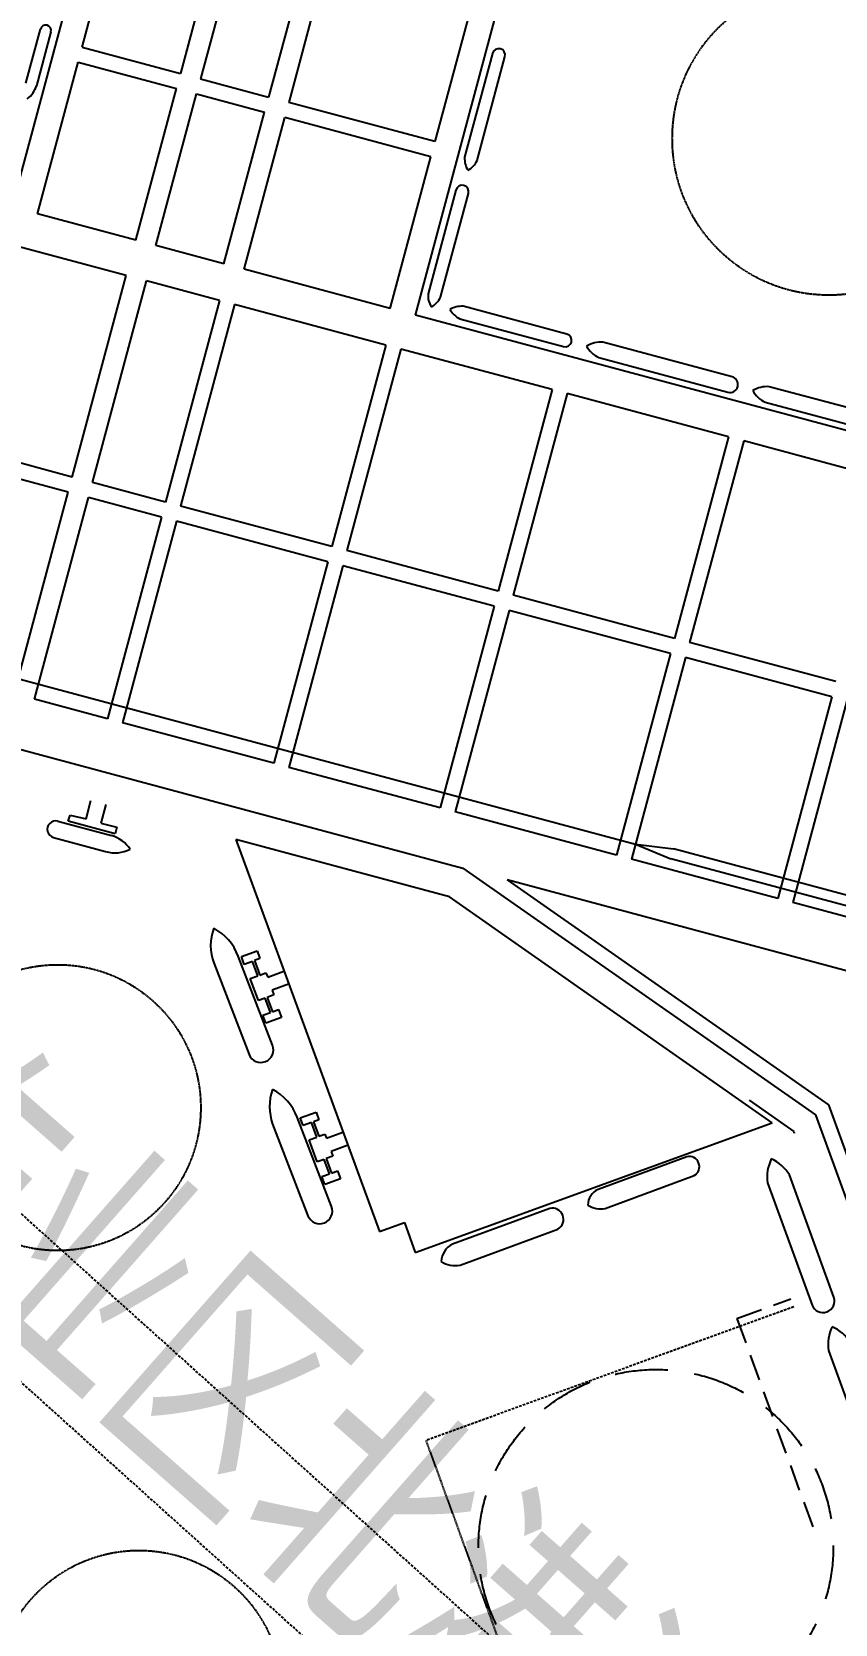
# Model space of a CAD drawing. Header units: millimetres. Extents: x 440090 to 511528, y 3875004 to 3899972.
# Drawn here: x 445584 to 447124, y 3887155 to 3890206 of the extents above; entities that cross this region are included whole.
import ezdxf

# ---------------------------------------------------------------- set-up
doc = ezdxf.new("R2010")
doc.units = ezdxf.units.MM
for name, pattern in [('DASHED', [19.05, 12.7, -6.35]), ('DASHED2', [0.375, 0.25, -0.125]), ('HIDDEN', [0.75, 0.5, -0.25])]:
    doc.linetypes.add(name, pattern=pattern)
for name, color, linetype in [('0sna-矿石方案', 4, 'Continuous'), ('0南区轮廓', 5, 'Continuous'), ('2014深水航道二期方案1', 5, 'Continuous'), ('FA3补充-中作业区规划', 7, 'Continuous'), ('FA3补充-北作业区规划', 7, 'Continuous')]:
    doc.layers.add(name, color=color, linetype=linetype)
doc.styles.add('R+HZ', font='romans1.shx', dxfattribs={"width": 0.8, "bigfont": 'hztxt.shx'})

msp = doc.modelspace()

# ---------------------------------------------------------------- linework, layer by layer
at = {"linetype": 'DASHED2', "ltscale": 200}
for q in [(447038.971, 3887778.081), (447089.524, 3887317.601)]:
    msp.add_line((446935.609, 3887740.46), q, dxfattribs=at)
at = {"linetype": 'DASHED', "ltscale": 0.1}
msp.add_line((446339.72, 3887506.546), (446494.776, 3887080.47), dxfattribs=at)
at = {"linetype": 'DASHED', "ltscale": 8}
msp.add_circle((446780.38, 3887302.556), 340, dxfattribs=at)
at = {"layer": '0sna-矿石方案', "color": 4}
for p, q in [((446958.998, 3888158.76), (447044.614, 3888098.81)), ((446989.266, 3888137.566), (447044.614, 3888098.81)), ((447044.614, 3888098.81), (447045.695, 3888095.842))]:
    msp.add_line(p, q, dxfattribs=at)
at = {"layer": '0南区轮廓', "color": 7, "linetype": 'HIDDEN', "ltscale": 2}
for centre, radius in [((447111.967, 3890001.58), 300), ((445634.147, 3888144.5), 274), ((445789.614, 3887020.912), 275)]:
    msp.add_circle(centre, radius, dxfattribs=at)
at = {"layer": '2014深水航道二期方案1', "color": 0, "linetype": 'DASHED2', "ltscale": 20}
for p, q in [((446482.428, 3887114.314), (445169.532, 3888296.451)), ((447044.635, 3887762.661), (446339.72, 3887506.546)), ((446657.273, 3886633.931), (445513.644, 3887663.659))]:
    msp.add_line(p, q, dxfattribs=at)
at = {"layer": 'FA3补充-中作业区规划'}
for p, q in [((443996.592, 3889250.558), (446410.749, 3888603.687)), ((443996.592, 3889250.558), (446410.749, 3888603.687)), ((445688.317, 3888697.762), (445697.377, 3888732.919)), ((445688.317, 3888697.762), (445697.377, 3888732.919)), ((445726.355, 3888725.154), (445716.8, 3888689.422)), ((445726.355, 3888725.154), (445716.8, 3888689.422)), ((445634.206, 3888693.539), (445737.301, 3888665.82)), ((445634.206, 3888693.539), (445737.301, 3888665.82)), ((445654.139, 3888693.357), (445657.616, 3888705.159)), ((445654.139, 3888693.357), (445657.616, 3888705.159)), ((445744.181, 3888669.148), (445654.139, 3888693.357)), ((445744.181, 3888669.148), (445654.139, 3888693.357)), ((445657.616, 3888705.159), (445688.317, 3888697.762)), ((445657.616, 3888705.159), (445688.317, 3888697.762)), ((445716.8, 3888689.422), (445747.565, 3888681.801)), ((445716.8, 3888689.422), (445747.565, 3888681.801)), ((445625.917, 3888662.321), (445725.795, 3888635.456)), ((445625.917, 3888662.321), (445725.795, 3888635.456)), ((445747.565, 3888681.801), (445744.181, 3888669.148)), ((445747.565, 3888681.801), (445744.181, 3888669.148)), ((446385.001, 3888548.469), (445975.635, 3888658.158)), ((445975.635, 3888658.158), (446250.584, 3887906.836)), ((446385.001, 3888548.469), (445975.635, 3888658.158)), ((445975.635, 3888658.158), (446250.584, 3887906.836)), ((447003.16, 3888115.63), (446385.001, 3888548.469)), ((447003.16, 3888115.63), (446385.001, 3888548.469)), ((445986.066, 3888434.081), (446016.121, 3888445.067)), ((445986.066, 3888434.081), (446016.121, 3888445.067)), ((445986.066, 3888434.081), (446016.121, 3888445.067)), ((446016.121, 3888445.067), (446021.614, 3888430.039)), ((446016.121, 3888445.067), (446021.614, 3888430.039)), ((446016.121, 3888445.067), (446021.614, 3888430.039)), ((445932.971, 3888421.874), (446000.73, 3888246.357)), ((445932.971, 3888421.874), (446000.73, 3888246.357)), ((445932.971, 3888421.874), (446000.73, 3888246.357)), ((446045.818, 3888264.091), (445979.887, 3888434.96)), ((446045.818, 3888264.091), (445979.887, 3888434.96)), ((446045.818, 3888264.091), (445979.887, 3888434.96)), ((445991.559, 3888419.053), (445986.066, 3888434.081)), ((445991.559, 3888419.053), (445986.066, 3888434.081)), ((445991.559, 3888419.053), (445986.066, 3888434.081)), ((446007.526, 3888424.889), (445991.559, 3888419.053)), ((446007.526, 3888424.889), (445991.559, 3888419.053)), ((446007.526, 3888424.889), (445991.559, 3888419.053)), ((446017.649, 3888397.195), (446007.526, 3888424.889)), ((446017.649, 3888397.195), (446007.526, 3888424.889)), ((446017.649, 3888397.195), (446007.526, 3888424.889)), ((446021.614, 3888430.039), (446011.283, 3888426.263)), ((446021.614, 3888430.039), (446011.283, 3888426.263)), ((446021.614, 3888430.039), (446011.283, 3888426.263)), ((446011.283, 3888426.263), (446021.406, 3888398.569)), ((446011.283, 3888426.263), (446021.406, 3888398.569)), ((446011.283, 3888426.263), (446021.406, 3888398.569)), ((446003.091, 3888391.874), (446017.649, 3888397.195)), ((446003.091, 3888391.874), (446017.649, 3888397.195)), ((446003.091, 3888391.874), (446017.649, 3888397.195)), ((446018.54, 3888349.609), (446003.091, 3888391.874)), ((446018.54, 3888349.609), (446003.091, 3888391.874)), ((446018.54, 3888349.609), (446003.091, 3888391.874)), ((446021.406, 3888398.569), (446033.146, 3888402.86)), ((446021.406, 3888398.569), (446033.146, 3888402.86)), ((446021.406, 3888398.569), (446033.146, 3888402.86)), ((446033.146, 3888402.86), (446036.475, 3888394.827)), ((446033.146, 3888402.86), (446036.475, 3888394.827)), ((446033.146, 3888402.86), (446036.475, 3888394.827)), ((446036.475, 3888394.827), (446067.707, 3888406.243)), ((446036.475, 3888394.827), (446067.707, 3888406.243)), ((446036.475, 3888394.827), (446067.707, 3888406.243)), ((446031.689, 3888354.415), (446018.54, 3888349.609)), ((446031.689, 3888354.415), (446018.54, 3888349.609)), ((446031.689, 3888354.415), (446018.54, 3888349.609)), ((446041.812, 3888326.721), (446031.689, 3888354.415)), ((446041.812, 3888326.721), (446031.689, 3888354.415)), ((446041.812, 3888326.721), (446031.689, 3888354.415)), ((446048.131, 3888360.425), (446035.446, 3888355.789)), ((446048.131, 3888360.425), (446035.446, 3888355.789)), ((446048.131, 3888360.425), (446035.446, 3888355.789)), ((446035.446, 3888355.789), (446045.569, 3888328.095)), ((446035.446, 3888355.789), (446045.569, 3888328.095)), ((446035.446, 3888355.789), (446045.569, 3888328.095)), ((446076.135, 3888380.813), (446044.857, 3888369.381)), ((446076.135, 3888380.813), (446044.857, 3888369.381)), ((446076.135, 3888380.813), (446044.857, 3888369.381)), ((446044.857, 3888369.381), (446048.131, 3888360.425)), ((446044.857, 3888369.381), (446048.131, 3888360.425)), ((446044.857, 3888369.381), (446048.131, 3888360.425)), ((446027.254, 3888321.4), (446041.812, 3888326.721)), ((446027.254, 3888321.4), (446041.812, 3888326.721)), ((446027.254, 3888321.4), (446041.812, 3888326.721)), ((446032.747, 3888306.373), (446027.254, 3888321.4)), ((446032.747, 3888306.373), (446027.254, 3888321.4)), ((446032.747, 3888306.373), (446027.254, 3888321.4)), ((446045.569, 3888328.095), (446057.309, 3888332.386)), ((446045.569, 3888328.095), (446057.309, 3888332.386)), ((446045.569, 3888328.095), (446057.309, 3888332.386)), ((446057.309, 3888332.386), (446062.802, 3888317.358)), ((446057.309, 3888332.386), (446062.802, 3888317.358)), ((446057.309, 3888332.386), (446062.802, 3888317.358)), ((446062.802, 3888317.358), (446032.747, 3888306.373)), ((446062.802, 3888317.358), (446032.747, 3888306.373)), ((446062.802, 3888317.358), (446032.747, 3888306.373)), ((446045.92, 3888112.87), (446113.679, 3887937.353)), ((446045.92, 3888112.87), (446113.679, 3887937.353)), ((446045.92, 3888112.87), (446113.679, 3887937.353)), ((446158.767, 3887955.086), (446092.836, 3888125.956)), ((446158.767, 3887955.086), (446092.836, 3888125.956)), ((446158.767, 3887955.086), (446092.836, 3888125.956)), ((446099.015, 3888125.077), (446129.07, 3888136.062)), ((446099.015, 3888125.077), (446129.07, 3888136.062)), ((446099.015, 3888125.077), (446129.07, 3888136.062)), ((446104.508, 3888110.049), (446099.015, 3888125.077)), ((446104.508, 3888110.049), (446099.015, 3888125.077)), ((446104.508, 3888110.049), (446099.015, 3888125.077)), ((446120.475, 3888115.885), (446104.508, 3888110.049)), ((446120.475, 3888115.885), (446104.508, 3888110.049)), ((446120.475, 3888115.885), (446104.508, 3888110.049)), ((446130.598, 3888088.191), (446120.475, 3888115.885)), ((446130.598, 3888088.191), (446120.475, 3888115.885)), ((446130.598, 3888088.191), (446120.475, 3888115.885)), ((446134.563, 3888121.035), (446124.232, 3888117.259)), ((446134.563, 3888121.035), (446124.232, 3888117.259)), ((446134.563, 3888121.035), (446124.232, 3888117.259)), ((446124.232, 3888117.259), (446134.355, 3888089.565)), ((446124.232, 3888117.259), (446134.355, 3888089.565)), ((446124.232, 3888117.259), (446134.355, 3888089.565)), ((446129.07, 3888136.062), (446134.563, 3888121.035)), ((446129.07, 3888136.062), (446134.563, 3888121.035)), ((446129.07, 3888136.062), (446134.563, 3888121.035)), ((446319.334, 3887866.806), (447003.16, 3888115.63)), ((446319.334, 3887866.806), (447003.16, 3888115.63)), ((446116.04, 3888082.87), (446130.598, 3888088.191)), ((446116.04, 3888082.87), (446130.598, 3888088.191)), ((446116.04, 3888082.87), (446130.598, 3888088.191)), ((446131.489, 3888040.605), (446116.04, 3888082.87)), ((446131.489, 3888040.605), (446116.04, 3888082.87)), ((446131.489, 3888040.605), (446116.04, 3888082.87)), ((446134.355, 3888089.565), (446146.095, 3888093.856)), ((446134.355, 3888089.565), (446146.095, 3888093.856)), ((446134.355, 3888089.565), (446146.095, 3888093.856)), ((446146.095, 3888093.856), (446149.424, 3888085.823)), ((446146.095, 3888093.856), (446149.424, 3888085.823)), ((446146.095, 3888093.856), (446149.424, 3888085.823)), ((446149.424, 3888085.823), (446180.656, 3888097.239)), ((446149.424, 3888085.823), (446180.656, 3888097.239)), ((446149.424, 3888085.823), (446180.656, 3888097.239)), ((446161.08, 3888051.421), (446148.395, 3888046.785)), ((446161.08, 3888051.421), (446148.395, 3888046.785)), ((446161.08, 3888051.421), (446148.395, 3888046.785)), ((446148.395, 3888046.785), (446158.518, 3888019.091)), ((446148.395, 3888046.785), (446158.518, 3888019.091)), ((446148.395, 3888046.785), (446158.518, 3888019.091)), ((446189.084, 3888071.809), (446157.806, 3888060.376)), ((446189.084, 3888071.809), (446157.806, 3888060.376)), ((446189.084, 3888071.809), (446157.806, 3888060.376)), ((446157.806, 3888060.376), (446161.08, 3888051.421)), ((446157.806, 3888060.376), (446161.08, 3888051.421)), ((446157.806, 3888060.376), (446161.08, 3888051.421)), ((446839.625, 3888050.473), (446669.599, 3887987.897)), ((446144.638, 3888045.411), (446131.489, 3888040.605)), ((446144.638, 3888045.411), (446131.489, 3888040.605)), ((446144.638, 3888045.411), (446131.489, 3888040.605)), ((446140.203, 3888012.396), (446154.761, 3888017.717)), ((446140.203, 3888012.396), (446154.761, 3888017.717)), ((446140.203, 3888012.396), (446154.761, 3888017.717)), ((446154.761, 3888017.717), (446144.638, 3888045.411)), ((446154.761, 3888017.717), (446144.638, 3888045.411)), ((446154.761, 3888017.717), (446144.638, 3888045.411)), ((446158.518, 3888019.091), (446170.258, 3888023.382)), ((446158.518, 3888019.091), (446170.258, 3888023.382)), ((446158.518, 3888019.091), (446170.258, 3888023.382)), ((446170.258, 3888023.382), (446175.751, 3888008.354)), ((446170.258, 3888023.382), (446175.751, 3888008.354)), ((446170.258, 3888023.382), (446175.751, 3888008.354)), ((446145.696, 3887997.368), (446140.203, 3888012.396)), ((446145.696, 3887997.368), (446140.203, 3888012.396)), ((446145.696, 3887997.368), (446140.203, 3888012.396)), ((446175.751, 3888008.354), (446145.696, 3887997.368)), ((446175.751, 3888008.354), (446145.696, 3887997.368)), ((446175.751, 3888008.354), (446145.696, 3887997.368)), ((446683.021, 3887951.459), (446853.784, 3888014.361)), ((446250.584, 3887906.836), (446298.392, 3887924.359)), ((446250.584, 3887906.836), (446298.392, 3887924.359)), ((446298.392, 3887924.359), (446319.334, 3887866.806)), ((446298.392, 3887924.359), (446319.334, 3887866.806)), ((446576.905, 3887951.271), (446390.473, 3887882.656)), ((446405.19, 3887842.703), (446592.43, 3887911.674))]:
    msp.add_line(p, q, dxfattribs=at)
for centre, radius, start, end in [((445630.061, 3888677.93), 16.15, 75.131742, 255.131742), ((445630.061, 3888677.93), 16.15, 75.131742, 255.131742), ((445719.096, 3888603.736), 64.698, 33.726397, 73.657146), ((445719.096, 3888603.736), 64.698, 33.726397, 73.657146), ((445744, 3888697.54), 64.698, 253.657146, 296.537087), ((445744, 3888697.54), 64.698, 253.657146, 296.537087), ((446024.169, 3888455.06), 97.048, 160.065087, 199.995836), ((446024.169, 3888455.06), 97.048, 160.065087, 199.995836), ((446024.169, 3888455.06), 97.048, 160.065087, 199.995836), ((445888.69, 3888401.774), 97.048, 19.995836, 62.875776), ((445888.69, 3888401.774), 97.048, 19.995836, 62.875776), ((445888.69, 3888401.774), 97.048, 19.995836, 62.875776), ((446023.274, 3888255.224), 24.225, 201.470431, 21.470431), ((446023.274, 3888255.224), 24.225, 201.470431, 21.470431), ((446023.274, 3888255.224), 24.225, 201.470431, 21.470431), ((446137.118, 3888146.056), 97.048, 160.065087, 199.995836), ((446137.118, 3888146.056), 97.048, 160.065087, 199.995836), ((446137.118, 3888146.056), 97.048, 160.065087, 199.995836), ((446001.639, 3888092.77), 97.048, 19.995836, 62.875776), ((446001.639, 3888092.77), 97.048, 19.995836, 62.875776), ((446001.639, 3888092.77), 97.048, 19.995836, 62.875776), ((446844.182, 3888031.428), 19.582, 299.361358, 103.458122), ((446684.668, 3887956.722), 34.625, 115.79742, 178.435409), ((446136.223, 3887946.22), 24.225, 201.470431, 21.470431), ((446136.223, 3887946.22), 24.225, 201.470431, 21.470431), ((446136.223, 3887946.22), 24.225, 201.470431, 21.470431), ((446674.282, 3887995.679), 45.075, 237.48929, 281.179991), ((446581.902, 3887930.388), 21.472, 299.361357, 103.458122), ((446406.996, 3887848.474), 37.966, 115.79742, 178.435409), ((446395.607, 3887891.19), 49.425, 237.489289, 281.179991)]:
    msp.add_arc(centre, radius, start, end, dxfattribs=at)
at = {"layer": 'FA3补充-北作业区规划'}
for p, q in [((445546.911, 3889870.427), (445857.502, 3891029.569)), ((446319.652, 3889663.372), (446630.243, 3890822.514)), ((445680.854, 3890177.122), (445746.343, 3890421.53)), ((445934.705, 3890371.059), (445869.216, 3890126.651)), ((445973.342, 3890360.706), (445907.853, 3890116.298)), ((446103.742, 3890325.765), (446038.253, 3890081.357)), ((446142.379, 3890315.412), (446076.89, 3890071.005)), ((446422.491, 3890240.357), (446357.002, 3889995.949)), ((445573.074, 3890108.069), (445600.837, 3890211.681)), ((445620.961, 3890206.289), (445593.198, 3890102.677)), ((445680.854, 3890177.122), (445869.216, 3890126.651)), ((446467.237, 3890164.933), (446413.955, 3889966.08)), ((446437.881, 3889959.669), (446491.163, 3890158.522)), ((445595.208, 3889857.486), (445673.089, 3890148.144)), ((445673.089, 3890148.144), (445861.451, 3890097.673)), ((445783.57, 3889807.015), (445861.451, 3890097.673)), ((445907.853, 3890116.298), (446038.253, 3890081.357)), ((445822.207, 3889796.662), (445900.088, 3890087.32)), ((445900.088, 3890087.32), (446030.488, 3890052.38)), ((446357.002, 3889995.949), (446076.89, 3890071.005)), ((445952.607, 3889761.722), (446030.488, 3890052.38)), ((445991.244, 3889751.369), (446069.125, 3890042.027)), ((446349.237, 3889966.971), (446069.125, 3890042.027)), ((446271.356, 3889676.313), (446349.237, 3889966.971)), ((446397.097, 3889903.167), (446343.815, 3889704.314)), ((446367.741, 3889697.903), (446421.023, 3889896.756)), ((445783.57, 3889807.015), (445595.208, 3889857.486)), ((445765.452, 3889739.4), (445557.778, 3889795.046)), ((445952.607, 3889761.722), (445822.207, 3889796.662)), ((445661.925, 3889353.03), (445765.452, 3889739.4)), ((445700.562, 3889342.677), (445804.089, 3889729.047)), ((445944.149, 3889691.519), (445804.089, 3889729.047)), ((446271.356, 3889676.313), (445991.244, 3889751.369)), ((445944.149, 3889691.519), (445840.621, 3889305.148)), ((445944.149, 3889691.519), (445840.621, 3889305.148)), ((445973.126, 3889683.754), (445869.599, 3889297.384)), ((446262.904, 3889606.108), (445973.126, 3889683.754)), ((448991.041, 3888947.576), (446319.652, 3889663.372)), ((446609.75, 3889627.013), (446410.897, 3889680.296)), ((446404.486, 3889656.37), (446603.339, 3889603.087)), ((446262.904, 3889606.108), (446159.377, 3889219.738)), ((446926.361, 3889545.316), (446678.826, 3889611.643)), ((446291.882, 3889598.344), (446188.354, 3889211.973)), ((446581.66, 3889520.698), (446291.882, 3889598.344)), ((446670.846, 3889581.86), (446918.381, 3889515.533)), ((446581.66, 3889520.698), (446478.132, 3889134.328)), ((446610.638, 3889512.933), (446507.11, 3889126.563)), ((446919.734, 3889430.111), (446610.638, 3889512.933)), ((447245.117, 3889459.906), (446997.582, 3889526.233)), ((446989.601, 3889496.449), (447237.136, 3889430.123)), ((446919.734, 3889430.111), (446816.206, 3889043.741)), ((446948.712, 3889422.347), (446845.184, 3889035.976)), ((447228.83, 3889347.289), (446948.712, 3889422.347)), ((445661.925, 3889353.03), (445454.251, 3889408.676)), ((445654.16, 3889324.052), (445446.486, 3889379.698)), ((445840.621, 3889305.148), (445700.562, 3889342.677)), ((445550.633, 3888937.682), (445654.16, 3889324.052)), ((445589.27, 3888927.329), (445692.797, 3889313.699)), ((445832.856, 3889276.17), (445692.797, 3889313.699)), ((446159.377, 3889219.738), (445869.599, 3889297.384)), ((445832.856, 3889276.17), (445729.329, 3888889.8)), ((445832.856, 3889276.17), (445729.329, 3888889.8)), ((445861.834, 3889268.406), (445758.307, 3888882.036)), ((446151.612, 3889190.76), (445861.834, 3889268.406)), ((446478.132, 3889134.328), (446188.354, 3889211.973)), ((446151.612, 3889190.76), (446048.084, 3888804.39)), ((446180.59, 3889182.996), (446077.062, 3888796.625)), ((446470.368, 3889105.35), (446180.59, 3889182.996)), ((446816.206, 3889043.741), (446507.11, 3889126.563)), ((446470.368, 3889105.35), (446366.84, 3888718.98)), ((446499.345, 3889097.585), (446395.818, 3888711.215)), ((446808.442, 3889014.763), (446499.345, 3889097.585)), ((447125.302, 3888960.919), (446845.184, 3889035.976)), ((446808.442, 3889014.763), (446704.914, 3888628.393)), ((446837.419, 3889006.999), (446733.892, 3888620.628)), ((447117.538, 3888931.941), (446837.419, 3889006.999)), ((447117.538, 3888931.941), (447014.01, 3888545.571)), ((445729.329, 3888889.8), (445589.27, 3888927.329)), ((447146.516, 3888924.177), (447042.988, 3888537.806)), ((446048.084, 3888804.39), (445758.307, 3888882.036)), ((446366.84, 3888718.98), (446077.062, 3888796.625)), ((446704.914, 3888628.393), (446395.818, 3888711.215)), ((446410.749, 3888603.687), (447086.207, 3888130.726)), ((447014.01, 3888545.571), (446733.892, 3888620.628)), ((447316.543, 3888360.98), (446495.474, 3888580.985)), ((446495.474, 3888580.985), (446940.082, 3888269.667)), ((447342.425, 3888457.572), (447042.988, 3888537.806)), ((446940.082, 3888269.667), (446966.234, 3888251.355)), ((446966.234, 3888251.355), (447111.163, 3888149.875)), ((447111.163, 3888149.875), (447183.367, 3887951.495)), ((447086.207, 3888130.726), (447460.155, 3887103.313)), ((446994.641, 3888000.238), (447079.679, 3887766.184)), ((447121.411, 3887781.346), (447036.373, 3888015.401)), ((447111.429, 3887678.797), (447205.688, 3887419.365))]:
    msp.add_line(p, q, dxfattribs=at)
at = {"layer": 'FA3补充-北作业区规划', "color": 5, "linetype": 'Continuous'}
for p, q in [((443216.22, 3889594.244), (446741.656, 3888649.606)), ((446741.656, 3888649.606), (446808.902, 3888621.235)), ((446741.656, 3888649.606), (446814.078, 3888640.553)), ((447828.3, 3888368.793), (446814.078, 3888640.553)), ((447823.124, 3888349.475), (446808.902, 3888621.235))]:
    msp.add_line(p, q, dxfattribs=at)
at = {"layer": 'FA3补充-北作业区规划'}
for centre, radius, start, end in [((445610.899, 3890208.985), 10.417, 345, 165), ((446479.2, 3890161.728), 12.385, 345, 165), ((445547.388, 3890116.529), 47.859, 306.428679, 343.175837), ((446457.629, 3889963.297), 43.763, 176.354229, 210.779006), ((446398.666, 3889979.097), 43.763, 299.220995, 333.64577), ((446409.06, 3889899.962), 12.385, 345, 165), ((446387.489, 3889701.531), 43.763, 176.354229, 210.779006), ((446328.526, 3889717.331), 43.763, 299.220995, 333.64577), ((446408.114, 3889636.621), 43.763, 86.354229, 120.779006), ((446423.913, 3889695.584), 43.763, 209.220995, 243.64577), ((446606.544, 3889615.05), 12.385, 255, 75), ((446675.362, 3889557.277), 54.477, 86.354229, 120.779006), ((446695.029, 3889630.675), 54.477, 209.220995, 243.64577), ((446922.371, 3889530.425), 15.417, 255, 75), ((446994.118, 3889471.866), 54.477, 86.354229, 120.779006), ((447013.785, 3889545.264), 54.477, 209.220995, 243.64577), ((447072.203, 3888011.987), 78.447, 154.188446, 188.61322), ((446969.359, 3887974.621), 78.447, 31.32168, 65.746457), ((447100.545, 3887773.765), 22.2, 199.967451, 19.967451), ((447188.991, 3887690.545), 78.447, 154.188446, 188.61322), ((447086.147, 3887653.179), 78.447, 31.32168, 65.746457)]:
    msp.add_arc(centre, radius, start, end, dxfattribs=at)

# ---------------------------------------------------------------- texts
at = {"layer": '2014深水航道二期方案1', "color": 1, "linetype": 'DASHED2', "ltscale": 20, "style": 'R+HZ', "width": 0.8}
msp.add_text('中作业区北港池', height=437.15, rotation=318.653783, dxfattribs=at).set_placement((444890.356, 3888244.996))

doc.saveas('drawing.dxf')
